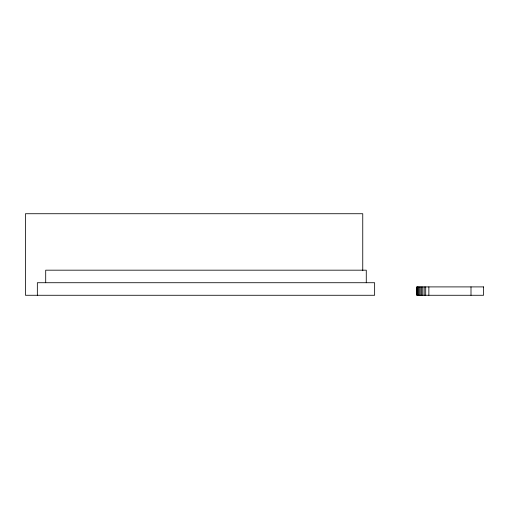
<?xml version="1.0" encoding="UTF-8"?>
<svg xmlns="http://www.w3.org/2000/svg" width="509" height="509" viewBox="0 0 509 509"><rect width="100%" height="100%" fill="white"/><g stroke="black" fill="none" stroke-linecap="round" stroke-linejoin="round"><path stroke-width="0.76" d="M471.003 286.904L471.003 295.271M428.864 286.904L428.864 295.271M425.702 286.904L425.702 295.271M424.188 286.904L424.188 295.271M422.756 286.904L422.756 295.271M421.427 286.904L421.427 295.271M420.224 286.904L420.224 295.271M419.174 286.904L419.174 295.271M418.283 286.904L418.283 295.271M417.577 286.904L417.577 295.271M417.062 286.904L417.062 295.271M366.276 282.724L366.276 270.177L45.702 270.177L45.702 282.724M362.752 270.731L362.752 213.729L25.45 213.729L25.45 295.271L374.637 295.271L374.637 282.724L37.342 282.724L37.342 295.271M483.55 286.904L416.648 286.904L416.648 295.271L483.55 295.271L483.55 286.904"/></g></svg>
